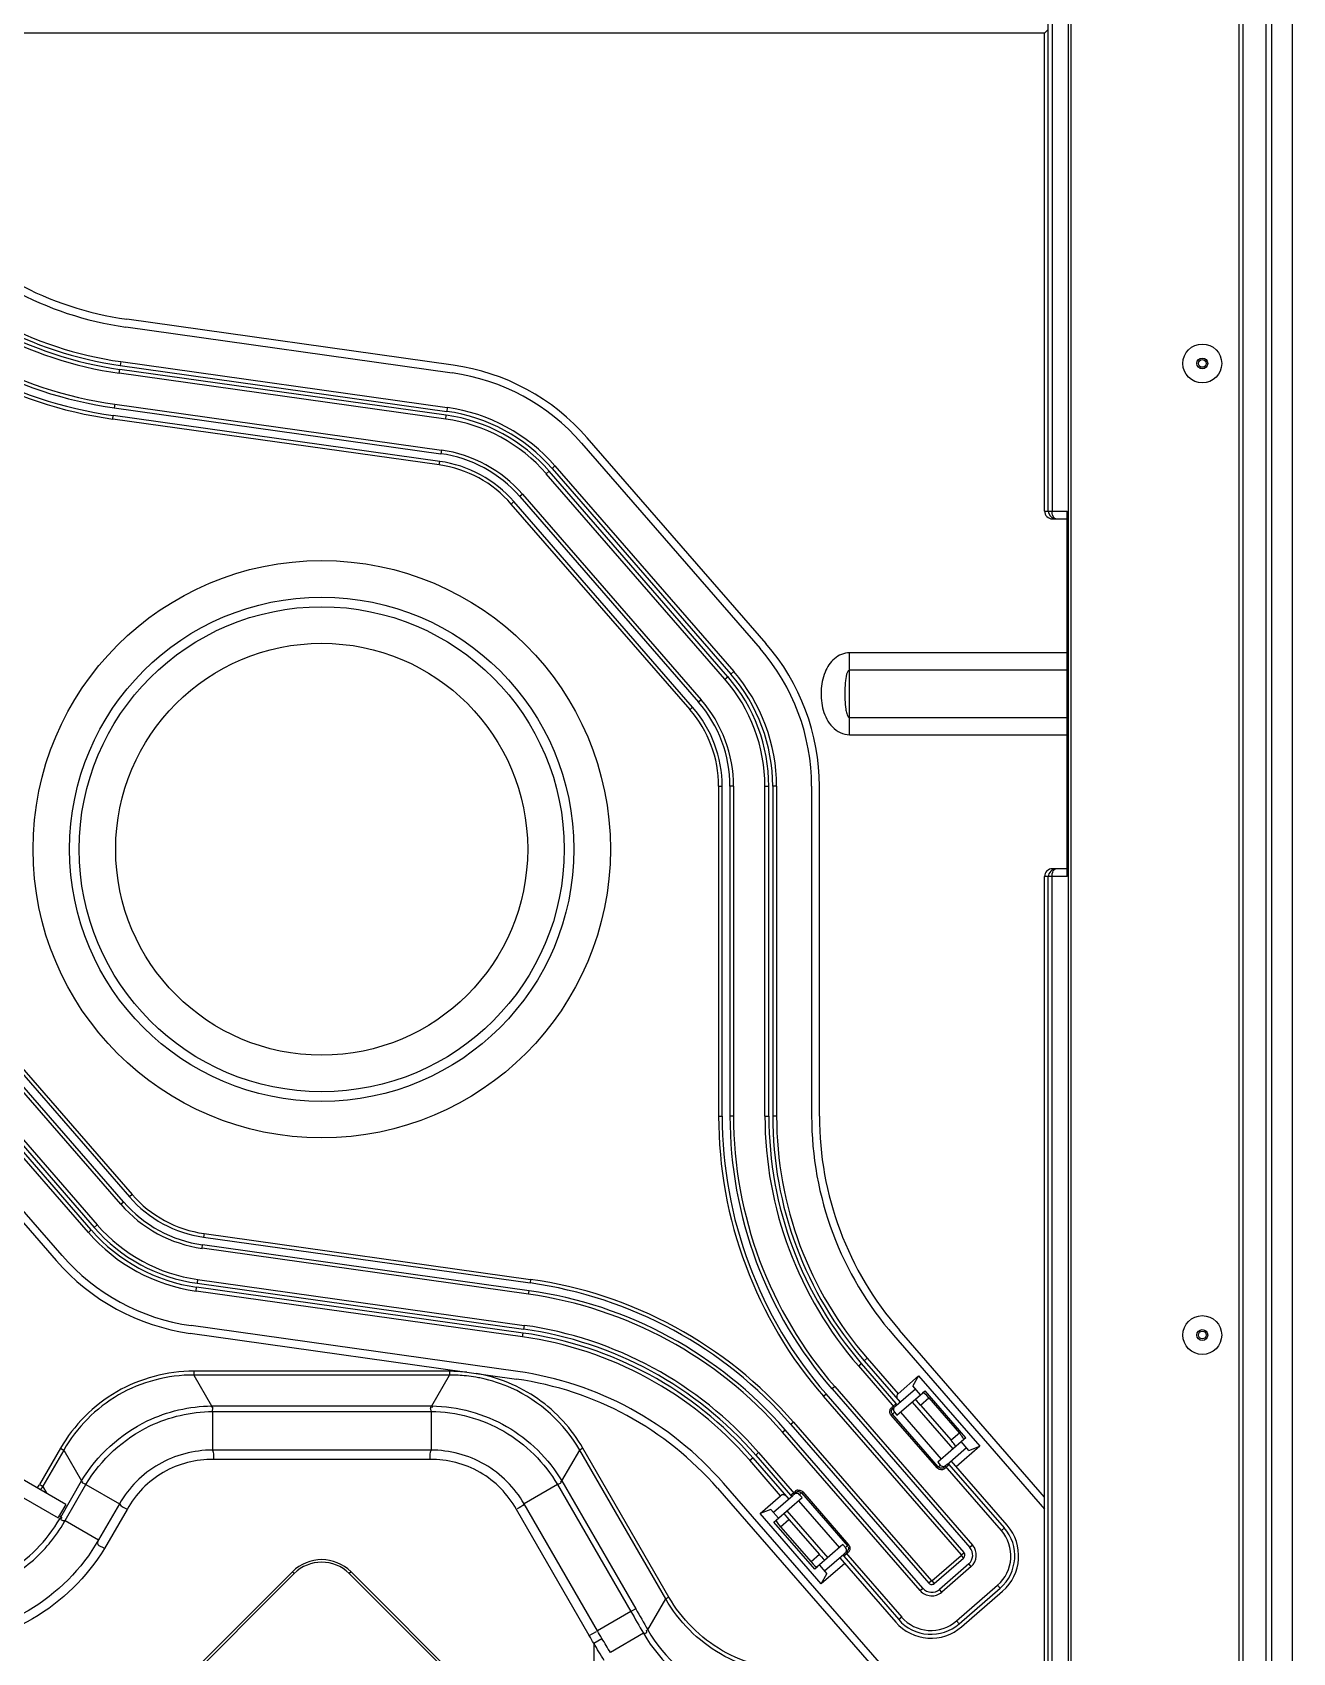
# Model space of a CAD drawing. Header units: millimetres. Extents: x -1070 to 42146, y 1440 to 12921.
# Drawn here: x 31013.6 to 31175.8, y 7100.1 to 7308.5 of the extents above; entities that cross this region are included whole.
import ezdxf

# ---------------------------------------------------------------- set-up
doc = ezdxf.new("R2010")
doc.units = ezdxf.units.MM
for name, color, linetype in [('DW-PLUS-PCB实线CONTINUOUS', 7, 'Continuous'), ('DW-PLUS-XIANGTI实线CONTINUOUS', 7, 'Continuous'), ('MOUZU_COVER实线CONTINUOUS', 7, 'Continuous')]:
    doc.layers.add(name, color=color, linetype=linetype)

# ---------------------------------------------------------------- blocks, each defined once
blk = doc.blocks.new('HJRTY45UYJDFGD')
at = {"layer": 'DW-PLUS-PCB实线CONTINUOUS', "color": 251}
for centre, radius in [((238.28, 437.4), 0.7), ((238.28, 437.4), 0.5), ((238.28, 312.4), 0.7), ((238.28, 312.4), 0.5)]:
    blk.add_circle(centre, radius, dxfattribs=at)
at = {"layer": 'DW-PLUS-XIANGTI实线CONTINUOUS', "color": 251}
for p, q in [((249.9, 0.8), (249.9, 999)), ((221.03, 876.85), (221.03, 122.95)), ((221.37, 876.49), (221.37, 123.31)), ((243.03, 126.71), (243.03, 873.09)), ((243.52, 126.74), (243.52, 873.06)), ((246.49, 126.74), (246.49, 873.06)), ((247.19, 873.02), (247.19, 126.78)), ((218.47, 418.4), (218.47, 481.91)), ((218.96, 482.41), (218.96, 418.4)), ((218, 479.9), (38.44, 479.9)), ((218.41, 480.33), (218, 479.9)), ((218, 418.4), (218, 479.9)), ((99.78, 442.09), (141.79, 436.18)), ((141.93, 437.17), (99.92, 443.08)), ((99.16, 437.63), (99.09, 437.14)), ((99.09, 437.14), (141.09, 431.23)), ((99.16, 437.63), (141.16, 431.73)), ((141.16, 431.73), (141.09, 431.23)), ((182.16, 401.37), (159.16, 427.82)), ((158.41, 427.16), (181.4, 400.71)), ((155.01, 424.21), (154.64, 423.88)), ((154.64, 423.88), (177.63, 397.43)), ((155.01, 424.21), (178, 397.76)), ((218, 418.4), (220.9, 418.4)), ((219, 417.4), (220.9, 417.4)), ((220.9, 371.4), (220.9, 418.4)), ((220.9, 400.17), (192.9, 400.17)), ((192.9, 389.63), (192.9, 400.17)), ((178, 397.76), (177.63, 397.43)), ((220.9, 397.93), (192.9, 397.93)), ((192.9, 391.87), (220.9, 391.87)), ((192.9, 389.63), (220.9, 389.63)), ((183.52, 383), (183.02, 383)), ((183.02, 383), (183.02, 340.58)), ((183.52, 383), (183.52, 340.58)), ((188.02, 383), (188.02, 340.58)), ((189.02, 340.58), (189.02, 383)), ((218.47, 371.4), (218, 371.4)), ((218, 269.28), (218, 371.4)), ((218.54, 371.4), (218.47, 371.4)), ((218.47, 261.02), (218.47, 371.4)), ((218.96, 371.4), (218.54, 371.4)), ((220.9, 371.4), (218.96, 371.4)), ((218.96, 259.72), (218.96, 371.4)), ((220.9, 372.4), (219, 372.4)), ((95.36, 325.92), (72.37, 352.37)), ((94.99, 325.59), (72, 352.04)), ((67.84, 348.43), (90.84, 321.98)), ((91.59, 322.64), (68.6, 349.09)), ((183.52, 340.58), (183.02, 340.58)), ((94.99, 325.59), (95.36, 325.92)), ((108.84, 318.07), (108.91, 318.57)), ((150.84, 312.17), (108.84, 318.07)), ((150.91, 312.66), (108.91, 318.57)), ((150.22, 307.71), (108.21, 313.62)), ((150.84, 312.17), (150.91, 312.66)), ((218, 291.54), (199.33, 313.02)), ((108.07, 312.63), (150.08, 306.72)), ((198.57, 312.37), (218, 290.02)), ((195.18, 309.42), (194.8, 309.09)), ((194.8, 309.09), (199.42, 303.77)), ((195.18, 309.42), (199.14, 304.86)), ((141.46, 307.75), (108.54, 307.75)), ((108.54, 307.75), (108.54, 307.26)), ((141.46, 307.26), (108.54, 307.26)), ((108.54, 307.26), (110.83, 303.29)), ((139.17, 303.29), (141.46, 307.26)), ((141.46, 307.75), (141.46, 307.26)), ((199.14, 304.86), (201.78, 307.15)), ((201.78, 307.15), (201.06, 305.85)), ((201.78, 307.15), (209.65, 298.1)), ((198.89, 303.32), (201.38, 305.48)), ((202.03, 304.73), (201.06, 305.85)), ((110.83, 303.29), (139.17, 303.29)), ((110.94, 302.57), (139.06, 302.57)), ((110.94, 302.57), (110.94, 297.61)), ((139.06, 302.57), (139.06, 297.61)), ((209.65, 298.1), (206.63, 295.47)), ((208.26, 297.56), (207.28, 298.69)), ((208.26, 297.56), (209.65, 298.1)), ((92.08, 290.61), (80.93, 297.05)), ((91.39, 297.84), (88.71, 293.19)), ((91.81, 297.6), (89.12, 292.95)), ((91.39, 297.84), (91.81, 297.6)), ((91.81, 297.6), (94.1, 293.63)), ((139.06, 297.61), (110.94, 297.61)), ((138.93, 296.39), (111.07, 296.39)), ((155.9, 293.63), (158.19, 297.6)), ((158.61, 297.84), (158.19, 297.6)), ((169.25, 278.45), (158.19, 297.6)), ((169.67, 278.69), (158.61, 297.84)), ((180.08, 296.29), (180.46, 296.62)), ((184.04, 291.74), (180.08, 296.29)), ((180.46, 296.62), (185.08, 291.31)), ((205.45, 295.77), (207.94, 297.93)), ((213.19, 287.93), (205.98, 296.23)), ((79.93, 295.32), (91.08, 288.88)), ((88.71, 293.19), (89.12, 292.95)), ((89.67, 292.01), (89.12, 292.95)), ((91.42, 288.98), (94.1, 293.63)), ((91.99, 288.53), (94.67, 293.18)), ((94.67, 293.18), (98.97, 290.7)), ((155.33, 293.18), (151.03, 290.7)), ((155.33, 293.18), (164.77, 276.83)), ((155.9, 293.63), (165.39, 277.19)), ((175.93, 292.69), (196.28, 269.28)), ((197.6, 269.28), (176.68, 293.34)), ((92.08, 290.61), (91.28, 289.22)), ((98.97, 290.7), (96.29, 286.05)), ((99.96, 289.98), (97.05, 284.94)), ((159.42, 273.74), (150.04, 289.98)), ((160.47, 274.35), (151.03, 290.7)), ((181.4, 289.44), (184.04, 291.74)), ((182.79, 289.97), (181.4, 289.44)), ((182.79, 289.97), (183.77, 288.85)), ((183.11, 289.6), (185.6, 291.77)), ((91.42, 288.98), (91.28, 289.22)), ((91.99, 288.53), (96.29, 286.05)), ((189.27, 280.38), (181.4, 289.44)), ((189.67, 282.06), (192.17, 284.22)), ((191.64, 283.76), (198.85, 275.46)), ((92.95, 253.67), (121.23, 281.95)), ((93.18, 253.44), (121.46, 281.72)), ((121.23, 281.95), (121.46, 281.72)), ((128.77, 281.95), (128.54, 281.72)), ((128.54, 281.72), (156.82, 253.44)), ((128.77, 281.95), (157.05, 253.67)), ((189.02, 282.81), (190, 281.69)), ((192.29, 283.01), (189.27, 280.38)), ((189.27, 280.38), (190, 281.69)), ((207.32, 274.87), (212.6, 279.46)), ((166.95, 274.48), (169.25, 278.45)), ((169.67, 278.69), (169.25, 278.45)), ((164.77, 276.83), (160.47, 274.35)), ((165.39, 277.19), (164.77, 276.83)), ((159.42, 273.74), (160.33, 274.27)), ((160, 272.75), (161.05, 273.38)), ((166.39, 274.03), (162.14, 271.55)), ((160, 272.75), (160, 227.05))]:
    blk.add_line(p, q, dxfattribs=at)
for centre in [(238.28, 437.4), (238.28, 312.4)]:
    blk.add_circle(centre, 2.5, dxfattribs=at)
for centre, radius, start, end in [((105.77, 484.67), 42, 221, 262), ((105.77, 484.67), 43, 221, 262), ((105.77, 484.67), 48, 221, 262), ((105.77, 484.67), 47.5, 221, 262), ((138.03, 409.45), 27, 41, 82), ((138.03, 409.45), 28, 41, 82), ((138.03, 409.45), 22.5, 41, 82), ((138.03, 409.45), 22, 41, 82), ((161.02, 383), 27, 0, 41), ((161.02, 383), 28, 0, 41), ((161.02, 383), 22, 0, 41), ((161.02, 383), 22.5, 0, 41), ((231.02, 340.58), 48, 180, 221), ((231.02, 340.58), 47.5, 180, 221), ((231.02, 340.58), 43, 180, 221), ((231.02, 340.58), 42, 180, 221), ((111.97, 340.35), 22.5, 221, 262), ((111.97, 340.35), 22, 221, 262), ((111.97, 340.35), 28, 221, 262), ((111.97, 340.35), 27, 221, 262), ((144.23, 265.13), 48, 41, 82), ((144.23, 265.13), 47.5, 41, 82), ((141.45, 287.52), 20.22, 83.732, 89.9781), ((141.48, 287.61), 19.65, 83.7621, 90.0469), ((141.49, 287.76), 19.5, 80.1755, 83.7616), ((141.53, 287.96), 19.3, 78.0751, 80.1734), ((141.54, 288.04), 19.22, 65.8258, 78.0673), ((144.23, 265.13), 42, 41, 82), ((144.23, 265.13), 43, 41, 82), ((71.98, 302.87), 19.32, 328.3285, 329.9476), ((72, 302.86), 19.78, 328.3594, 329.9406), ((74.42, 298.47), 20.18, 320.3478, 330.0504), ((74.06, 298.69), 19.89, 330.0402, 330.7706), ((78.45, 296.16), 15.54, 330.0032, 330.5955), ((208.66, 283.99), 6, 311, 41), ((125, 278.18), 5.33, 45, 135), ((125, 278.18), 5, 45, 135), ((203.38, 279.4), 6, 221, 311)]:
    blk.add_arc(centre, radius, start, end, dxfattribs=at)
for centre, major_axis, ratio, start_param, end_param in [((219, 418.4), (1, 0), 0.999391, -3.141593, -1.570796), ((219, 371.4), (1, 0), 0.999391, 1.570796, 3.141593), ((199.47, 304.48), (0.377, 0.328), 1, 1.570796, 3.141593), ((184.37, 291.36), (-0.328, 0.377), 1, 4.712389, 6.283185), ((73.75, 300.27), (-10.47, 18.13), 0.955319, -2.656899, -2.637557)]:
    blk.add_ellipse(centre, major_axis=major_axis, ratio=ratio, start_param=start_param, end_param=end_param, dxfattribs=at)
for points in [[(218.47, 418.4), (218.47, 417.98), (218.85, 417.51), (219.26, 417.42)], [(219.45, 372.4), (218.98, 372.4), (218.46, 371.87), (218.47, 371.4)], [(158.19, 297.6), (156.22, 301.03), (153.02, 303.95), (149.41, 305.57)], [(102.56, 301.36), (105.12, 302.58), (108, 303.25), (110.84, 303.29)], [(102.88, 300.71), (105.37, 301.89), (108.18, 302.54), (110.94, 302.57)], [(139.06, 302.57), (142.3, 302.54), (145.63, 301.63), (148.43, 300.02)], [(139.16, 303.29), (142.49, 303.24), (145.91, 302.31), (148.79, 300.64)], [(94.11, 293.63), (96.06, 296.91), (99.12, 299.71), (102.56, 301.36)], [(94.67, 293.18), (96.56, 296.38), (99.53, 299.11), (102.88, 300.71)], [(148.79, 300.64), (151.67, 298.98), (154.19, 296.49), (155.89, 293.63)], [(148.43, 300.02), (151.23, 298.4), (153.68, 295.97), (155.33, 293.18)], [(110.93, 297.61), (111.14, 297.29), (111.06, 296.87), (111.07, 296.49)], [(139.07, 297.61), (138.86, 297.29), (138.93, 296.87), (138.93, 296.49)], [(98.97, 290.7), (99.14, 290.37), (99.55, 290.22), (99.87, 290.03)], [(151.03, 290.7), (150.86, 290.37), (150.45, 290.22), (150.13, 290.03)], [(84.45, 281.86), (87.25, 283.49), (89.68, 285.95), (91.29, 288.76)], [(84.82, 281.23), (86.76, 282.36), (88.53, 283.86), (89.96, 285.59)], [(164.77, 276.83), (165.31, 275.9), (165.85, 274.97), (166.39, 274.04)], [(165.39, 277.19), (165.91, 276.29), (166.43, 275.38), (166.95, 274.48)], [(160, 272.75), (159.81, 273.08), (159.61, 273.41), (159.42, 273.74)], [(161.05, 273.38), (160.85, 273.7), (160.66, 274.03), (160.47, 274.35)], [(162.14, 271.55), (161.77, 272.16), (161.41, 272.77), (161.05, 273.38)], [(166.39, 274.03), (168.53, 270.27), (172.22, 267.09), (176.29, 265.63)], [(166.95, 274.48), (168.99, 270.84), (172.52, 267.75), (176.44, 266.32)], [(161.33, 270.55), (160.88, 271.28), (160.44, 272.02), (160, 272.75)]]:
    blk.add_open_spline(points, degree=3, dxfattribs=at)
for points, knots in [([(218.99, 418.11), (218.98, 418.16), (218.97, 418.25), (218.96, 418.35), (218.96, 418.4)], [0, 0, 0, 0, 0.497914, 1, 1, 1, 1]), ([(219.45, 417.4), (219.4, 417.4), (219.1, 417.5), (219.03, 417.87), (218.99, 418.11)], [0, 0, 0, 0, 0.167082, 1, 1, 1, 1]), ([(219.26, 417.42), (219.29, 417.41), (219.35, 417.4), (219.42, 417.4), (219.45, 417.4)], [0, 0, 0, 0, 0.504705, 1, 1, 1, 1]), ([(192.9, 400.17), (192.21, 400.17), (190.79, 399.56), (190.03, 398.33), (189.76, 397.68)], [0, 0, 0, 0, 0.497156, 1, 1, 1, 1]), ([(189.76, 397.68), (189.44, 396.92), (189.12, 395.26), (189.38, 392.78), (190.46, 390.48), (192.09, 389.62), (192.9, 389.63)], [0, 0, 0, 0, 0.251536, 0.503215, 0.753687, 1, 1, 1, 1]), ([(192.38, 396.59), (192.28, 395.78), (192.26, 394.57), (192.37, 393.11), (192.52, 392.39), (192.7, 391.87), (192.9, 391.87)], [0, 0, 0, 0, 0.504006, 0.754933, 0.876132, 1, 1, 1, 1]), ([(192.9, 397.93), (192.78, 397.93), (192.44, 397.43), (192.42, 396.96), (192.38, 396.59)], [0, 0, 0, 0, 0.241227, 1, 1, 1, 1]), ([(218.96, 371.4), (218.96, 371.52), (218.99, 371.86), (219.13, 372.28), (219.36, 372.38)], [0, 0, 0, 0, 0.32168, 1, 1, 1, 1]), ([(219.36, 372.38), (219.37, 372.39), (219.4, 372.4), (219.43, 372.4), (219.45, 372.4)], [0, 0, 0, 0, 0.512546, 1, 1, 1, 1]), ([(108.54, 307.75), (105.12, 307.74), (98.15, 305.94), (93.1, 300.8), (91.39, 297.84)], [0, 0, 0, 0, 0.499997, 1, 1, 1, 1]), ([(108.54, 307.26), (105.2, 307.27), (98.4, 305.51), (93.47, 300.49), (91.81, 297.6)], [0, 0, 0, 0, 0.499997, 1, 1, 1, 1]), ([(158.61, 297.84), (157.18, 300.33), (153.19, 304.73), (147.69, 306.97), (144.87, 307.46)], [0, 0, 0, 0, 0.500031, 1, 1, 1, 1]), ([(110.92, 302.57), (110.92, 302.72), (111.01, 302.88), (110.97, 303.18), (110.82, 303.15), (110.75, 303.13)], [0, 0, 0, 0, 0.570461, 0.740209, 1, 1, 1, 1]), ([(139.08, 302.57), (139.09, 302.72), (138.99, 302.88), (139.03, 303.18), (139.18, 303.15), (139.25, 303.13)], [0, 0, 0, 0, 0.572642, 0.743048, 1, 1, 1, 1]), ([(110.94, 297.61), (108.55, 297.6), (103.7, 296.33), (100.17, 292.76), (98.97, 290.7)], [0, 0, 0, 0, 0.500076, 1, 1, 1, 1]), ([(111.07, 296.39), (108.85, 296.43), (104.3, 295.29), (101.04, 291.92), (99.96, 289.98)], [0, 0, 0, 0, 0.50006, 1, 1, 1, 1]), ([(150.04, 289.98), (148.96, 291.92), (145.7, 295.29), (141.15, 296.43), (138.93, 296.39)], [0, 0, 0, 0, 0.500133, 1, 1, 1, 1]), ([(151.03, 290.7), (149.83, 292.76), (146.3, 296.33), (141.45, 297.6), (139.06, 297.61)], [0, 0, 0, 0, 0.500123, 1, 1, 1, 1]), ([(94.68, 293.19), (94.56, 293.27), (94.37, 293.27), (94.13, 293.46), (94.23, 293.57), (94.28, 293.62)], [0, 0, 0, 0, 0.571245, 0.741341, 1, 1, 1, 1]), ([(155.32, 293.19), (155.44, 293.27), (155.63, 293.27), (155.87, 293.46), (155.77, 293.57), (155.72, 293.62)], [0, 0, 0, 0, 0.570233, 0.739935, 1, 1, 1, 1]), ([(91.98, 288.52), (91.83, 288.52), (91.6, 288.49), (91.41, 288.76), (91.54, 288.88), (91.6, 288.94)], [0, 0, 0, 0, 0.536089, 0.708197, 1, 1, 1, 1]), ([(96.29, 286.05), (94.15, 282.33), (87.82, 275.9), (79.08, 273.63), (74.79, 273.63)], [0, 0, 0, 0, 0.500051, 1, 1, 1, 1]), ([(96.29, 286.05), (96.22, 285.91), (96.07, 285.66), (96.31, 285.27), (96.72, 285.2), (96.94, 285.01), (97.05, 284.94)], [0, 0, 0, 0, 0.274278, 0.481732, 0.743426, 1, 1, 1, 1]), ([(97.05, 284.94), (94.8, 281.27), (88.39, 274.92), (79.68, 272.54), (75.38, 272.42)], [0, 0, 0, 0, 0.500053, 1, 1, 1, 1]), ([(185.98, 268.79), (182.64, 268.8), (175.85, 270.57), (170.92, 275.57), (169.25, 278.45)], [0, 0, 0, 0, 0.499999, 1, 1, 1, 1]), ([(185.98, 269.28), (182.73, 269.28), (176.1, 271), (171.29, 275.88), (169.67, 278.69)], [0, 0, 0, 0, 0.499999, 1, 1, 1, 1]), ([(166.4, 274.02), (166.54, 274.05), (166.9, 274.01), (166.85, 274.38), (166.77, 274.45)], [0, 0, 0, 0, 0.58866, 1, 1, 1, 1])]:
    blk.add_open_spline(points, degree=3, knots=knots, dxfattribs=at)
at = {"layer": 'MOUZU_COVER实线CONTINUOUS', "color": 251}
for p, q in [((98.95, 436.15), (99.02, 436.64)), ((140.96, 430.24), (98.95, 436.15)), ((141.02, 430.74), (99.02, 436.64)), ((98.39, 432.14), (98.32, 431.69)), ((98.32, 431.69), (140.33, 425.79)), ((98.39, 432.14), (140.39, 426.24)), ((98.12, 430.25), (98.18, 430.7)), ((140.13, 424.34), (98.12, 430.25)), ((140.19, 424.8), (98.18, 430.7)), ((140.96, 430.24), (141.02, 430.74)), ((140.39, 426.24), (140.33, 425.79)), ((140.13, 424.34), (140.19, 424.8)), ((153.88, 423.22), (154.26, 423.55)), ((176.87, 396.77), (153.88, 423.22)), ((177.25, 397.1), (154.26, 423.55)), ((149.38, 419.31), (149.73, 419.62)), ((172.38, 392.87), (149.38, 419.31)), ((172.72, 393.17), (149.73, 419.62)), ((150.83, 420.57), (150.49, 420.27)), ((150.49, 420.27), (173.48, 393.82)), ((150.83, 420.57), (173.82, 394.12)), ((176.87, 396.77), (177.25, 397.1)), ((173.82, 394.12), (173.48, 393.82)), ((172.38, 392.87), (172.72, 393.17)), ((176.07, 383), (176.52, 383)), ((176.07, 340.58), (176.07, 383)), ((176.52, 340.58), (176.52, 383)), ((177.98, 383), (177.52, 383)), ((177.52, 383), (177.52, 340.58)), ((177.98, 383), (177.98, 340.58)), ((182.02, 383), (182.52, 383)), ((182.02, 340.58), (182.02, 383)), ((182.52, 340.58), (182.52, 383)), ((77.28, 356.63), (100.27, 330.18)), ((77.62, 356.93), (100.62, 330.49)), ((99.17, 329.23), (76.18, 355.68)), ((99.51, 329.53), (76.52, 355.98)), ((72.75, 352.7), (95.74, 326.25)), ((73.13, 353.03), (96.12, 326.58)), ((176.07, 340.58), (176.52, 340.58)), ((177.98, 340.58), (177.52, 340.58)), ((182.02, 340.58), (182.52, 340.58)), ((99.17, 329.23), (99.51, 329.53)), ((100.62, 330.49), (100.27, 330.18)), ((96.12, 326.58), (95.74, 326.25)), ((109.87, 325.46), (109.81, 325)), ((109.87, 325.46), (151.88, 319.55)), ((109.61, 323.56), (109.67, 324.01)), ((151.61, 317.66), (109.61, 323.56)), ((151.68, 318.11), (109.67, 324.01)), ((109.81, 325), (151.82, 319.1)), ((109.04, 319.56), (108.98, 319.06)), ((108.98, 319.06), (150.98, 313.16)), ((109.04, 319.56), (151.05, 313.65)), ((151.88, 319.55), (151.82, 319.1)), ((151.61, 317.66), (151.68, 318.11)), ((151.05, 313.65), (150.98, 313.16)), ((194.04, 308.43), (194.42, 308.76)), ((198.91, 303.6), (194.42, 308.76)), ((194.04, 308.43), (198.66, 303.12)), ((189.55, 304.52), (189.89, 304.82)), ((207.29, 284.12), (189.55, 304.52)), ((207.63, 284.42), (189.89, 304.82)), ((190.99, 305.78), (190.65, 305.48)), ((190.65, 305.48), (208.39, 285.07)), ((190.99, 305.78), (208.73, 285.37)), ((199, 302.09), (202.34, 304.99)), ((202.02, 303.39), (203.1, 304.33)), ((202.29, 304.95), (202.62, 305.24)), ((207.87, 299.2), (202.62, 305.24)), ((203.1, 304.33), (207.03, 299.8)), ((198.26, 302.11), (198.67, 302.47)), ((198.33, 303.1), (198.91, 303.6)), ((198.33, 303.1), (198.46, 302.95)), ((204.31, 295.45), (198.41, 302.24)), ((198.46, 302.95), (198.89, 303.32)), ((198.67, 302.47), (199, 302.09)), ((199.46, 302.48), (204.7, 296.45)), ((200.96, 303.79), (206.21, 297.75)), ((202.02, 303.39), (205.96, 298.86)), ((184.26, 299.93), (184.61, 300.23)), ((202.35, 279.82), (184.61, 300.23)), ((185.71, 301.19), (185.36, 300.89)), ((185.36, 300.89), (203.1, 280.48)), ((185.71, 301.19), (203.45, 280.78)), ((204.16, 295.32), (198.26, 302.11)), ((202, 279.52), (184.26, 299.93)), ((207.59, 298.96), (204.25, 296.05)), ((207.03, 299.8), (205.96, 298.86)), ((207.87, 299.2), (207.59, 298.96)), ((181.21, 297.28), (180.84, 296.95)), ((180.84, 296.95), (185.32, 291.79)), ((181.21, 297.28), (185.83, 291.97)), ((204.25, 296.05), (204.58, 295.67)), ((204.16, 295.32), (204.58, 295.67)), ((205.45, 295.77), (205.03, 295.4)), ((205.16, 295.25), (205.03, 295.4)), ((205.73, 295.75), (205.16, 295.25)), ((212.44, 287.27), (205.22, 295.57)), ((212.82, 287.6), (205.73, 295.75)), ((185.32, 291.79), (185.9, 292.29)), ((185.6, 291.77), (186.03, 292.14)), ((185.9, 292.29), (186.03, 292.14)), ((186.89, 292.22), (186.48, 291.86)), ((186.48, 291.86), (186.8, 291.49)), ((186.74, 292.09), (192.64, 285.3)), ((186.89, 292.22), (192.79, 285.43)), ((183.46, 288.58), (186.8, 291.49)), ((184.84, 289.78), (190.09, 283.75)), ((186.35, 291.09), (191.6, 285.05)), ((183.18, 288.34), (183.46, 288.58)), ((188.43, 282.3), (183.18, 288.34)), ((184.02, 287.74), (185.1, 288.68)), ((184.02, 287.74), (187.95, 283.21)), ((185.1, 288.68), (189.03, 284.15)), ((212.44, 287.27), (212.82, 287.6)), ((189.03, 284.15), (187.95, 283.21)), ((192.05, 285.45), (188.71, 282.54)), ((192.05, 285.45), (192.38, 285.07)), ((192.72, 284.44), (192.15, 283.94)), ((192.15, 283.94), (199.23, 275.79)), ((192.59, 284.59), (192.17, 284.22)), ((192.38, 285.07), (192.79, 285.43)), ((192.39, 284.42), (199.61, 276.12)), ((192.72, 284.44), (192.59, 284.59)), ((203.51, 280.78), (207.28, 284.06)), ((203.81, 280.43), (207.58, 283.71)), ((207.28, 284.06), (207.58, 283.71)), ((207.29, 284.12), (207.63, 284.42)), ((208.73, 285.37), (208.39, 285.07)), ((188.76, 282.59), (188.43, 282.3)), ((208.24, 282.96), (204.46, 279.68)), ((208.54, 282.61), (204.77, 279.33)), ((208.54, 282.61), (208.24, 282.96)), ((202, 279.52), (202.35, 279.82)), ((203.45, 280.78), (203.1, 280.48)), ((203.51, 280.78), (203.81, 280.43)), ((204.77, 279.33), (204.46, 279.68)), ((206.66, 275.62), (211.95, 280.22)), ((206.99, 275.25), (212.27, 279.84)), ((211.95, 280.22), (212.27, 279.84)), ((199.61, 276.12), (199.23, 275.79)), ((206.66, 275.62), (206.99, 275.25))]:
    blk.add_line(p, q, dxfattribs=at)
for radius in [37.14, 32.44, 31.2, 26.5]:
    blk.add_circle((125, 374.9), radius, dxfattribs=at)
for centre, radius, start, end in [((105.77, 484.67), 49, 221, 262), ((105.77, 484.67), 48.5, 221, 262), ((105.77, 484.67), 54.96, 221, 262), ((105.77, 484.67), 54.5, 221, 262), ((105.77, 484.67), 53.5, 221, 262), ((105.77, 484.67), 53.04, 221, 262), ((138.03, 409.45), 21, 41, 82), ((138.03, 409.45), 21.5, 41, 82), ((138.03, 409.45), 16.5, 41, 82), ((138.03, 409.45), 16.96, 41, 82), ((138.03, 409.45), 15.04, 41, 82), ((138.03, 409.45), 15.5, 41, 82), ((161.02, 383), 21, 0, 41), ((161.02, 383), 21.5, 0, 41), ((161.02, 383), 16.96, 0, 41), ((161.02, 383), 15.04, 0, 41), ((161.02, 383), 15.5, 0, 41), ((161.02, 383), 16.5, 0, 41), ((231.02, 340.58), 54.96, 180, 221), ((231.02, 340.58), 54.5, 180, 221), ((231.02, 340.58), 53.5, 180, 221), ((231.02, 340.58), 53.04, 180, 221), ((231.02, 340.58), 49, 180, 221), ((231.02, 340.58), 48.5, 180, 221), ((111.97, 340.35), 16.5, 221, 262), ((111.97, 340.35), 15.5, 221, 262), ((111.97, 340.35), 15.04, 221, 262), ((111.97, 340.35), 16.96, 221, 262), ((111.97, 340.35), 21.5, 221, 262), ((111.97, 340.35), 21, 221, 262), ((144.23, 265.13), 54.5, 41, 82), ((144.23, 265.13), 54.96, 41, 82), ((144.23, 265.13), 53.04, 41, 82), ((144.23, 265.13), 53.5, 41, 82), ((144.23, 265.13), 48.5, 41, 82), ((144.23, 265.13), 49, 41, 82), ((198.8, 302.57), 0.706, 131.0087, 133.1943), ((198.79, 302.56), 0.498, 203.2473, 220.9299), ((198.76, 303.47), 0.2, 311, 41), ((204.69, 295.79), 0.512, 278.332, 295.558), ((204.69, 295.79), 0.711, 278.2174, 295.4769), ((204.69, 295.79), 0.516, 295.6262, 310.9618), ((204.69, 295.79), 0.714, 295.5508, 310.9565), ((205.58, 295.62), 0.2, 41, 131), ((186.36, 291.75), 0.714, 115.5508, 130.9565), ((186.37, 291.75), 0.516, 115.6262, 130.9618), ((186.36, 291.75), 0.711, 98.2174, 115.4769), ((186.36, 291.75), 0.512, 98.332, 115.558), ((185.47, 291.92), 0.2, 221, 311), ((208.66, 283.99), 5, 311, 41), ((208.66, 283.99), 5.5, 311, 41), ((192.3, 284.07), 0.2, 131, 221), ((192.27, 284.97), 0.498, 23.2473, 40.9299), ((192.26, 284.97), 0.706, 311.0087, 313.1943), ((207.25, 284.09), 0.0417, 311, 41), ((207.25, 284.09), 0.5, 311, 41), ((207.25, 284.09), 1.5, 311, 41), ((207.25, 284.09), 1.96, 311, 41), ((203.48, 280.81), 1.96, 221, 311), ((203.48, 280.81), 1.5, 221, 311), ((203.48, 280.81), 0.5, 221, 311), ((203.48, 280.81), 0.0417, 221, 311), ((203.38, 279.4), 5.5, 221, 311), ((203.38, 279.4), 5, 221, 311)]:
    blk.add_arc(centre, radius, start, end, dxfattribs=at)
for centre, major_axis, ratio, start_param, end_param in [((203, 304.24), (-0.656, 0.755), 0.131652, -1.570796, 0), ((199.05, 302.8), (-0.38, -0.33), 0.992546, 5.106572, 6.283185), ((201.99, 303.37), (-0.656, 0.755), 0.034921, -1.570796, 0), ((205.93, 298.84), (-0.656, 0.755), 0.034921, -3.141593, -1.570796), ((206.94, 299.71), (-0.656, 0.755), 0.131652, -3.141593, -1.570796), ((204.96, 296), (0.38, 0.33), 0.992546, 9.424778, 10.601391), ((204.96, 296), (0.38, 0.33), 0.992546, 4.549363, 4.712389), ((186.1, 291.53), (-0.38, -0.33), 0.992546, -1.733823, -1.570796), ((186.1, 291.53), (-0.38, -0.33), 0.992546, 3.141593, 4.318206), ((184.12, 287.83), (-0.656, 0.755), 0.131652, 0, 1.570796), ((185.12, 288.7), (-0.656, 0.755), 0.034921, 0, 1.570796), ((189.06, 284.17), (-0.656, 0.755), 0.034921, -4.712389, -3.141593), ((192, 284.74), (0.38, 0.33), 0.992546, 5.106572, 6.283185), ((188.05, 283.3), (-0.656, 0.755), 0.131652, -4.712389, -3.141593)]:
    blk.add_ellipse(centre, major_axis=major_axis, ratio=ratio, start_param=start_param, end_param=end_param, dxfattribs=at)
for points in [[(198.09, 302.52), (198.09, 302.6), (198.1, 302.68), (198.12, 302.76)], [(198.26, 302.11), (198.16, 302.22), (198.1, 302.37), (198.09, 302.52)], [(198.12, 302.76), (198.15, 302.88), (198.22, 302.99), (198.31, 303.08)], [(198.29, 302.53), (198.29, 302.59), (198.29, 302.65), (198.31, 302.7)], [(198.33, 302.37), (198.31, 302.42), (198.29, 302.48), (198.29, 302.53)], [(198.31, 302.7), (198.34, 302.8), (198.39, 302.88), (198.46, 302.95)], [(204.55, 295.09), (204.41, 295.12), (204.26, 295.2), (204.16, 295.32)], [(204.59, 295.28), (204.49, 295.31), (204.39, 295.36), (204.31, 295.45)], [(204.79, 295.08), (204.71, 295.07), (204.63, 295.07), (204.55, 295.09)], [(204.76, 295.28), (204.71, 295.27), (204.65, 295.27), (204.59, 295.28)], [(186.26, 292.45), (186.34, 292.47), (186.42, 292.46), (186.5, 292.45)], [(186.29, 292.26), (186.35, 292.27), (186.4, 292.26), (186.46, 292.25)], [(186.46, 292.25), (186.56, 292.23), (186.67, 292.17), (186.74, 292.09)], [(186.5, 292.45), (186.65, 292.42), (186.79, 292.34), (186.89, 292.22)], [(192.74, 284.83), (192.72, 284.74), (192.66, 284.65), (192.59, 284.59)], [(192.72, 285.17), (192.75, 285.12), (192.76, 285.06), (192.76, 285)], [(192.76, 285), (192.77, 284.95), (192.76, 284.89), (192.74, 284.83)], [(192.94, 284.78), (192.9, 284.66), (192.83, 284.54), (192.74, 284.46)], [(192.79, 285.43), (192.89, 285.32), (192.95, 285.16), (192.96, 285.02)], [(192.96, 285.02), (192.97, 284.94), (192.96, 284.85), (192.94, 284.78)]]:
    blk.add_open_spline(points, degree=3, dxfattribs=at)
blk = doc.blocks.new('*U380')
blk.add_blockref('HJRTY45UYJDFGD', (-1500, -503.15))
blk = doc.blocks.new('*U381')
at = {"color": 0, "linetype": 'ByBlock', "lineweight": -2, "transparency": 16777216}
blk.add_blockref('*U380', (0, 0), dxfattribs=at)

msp = doc.modelspace()

# ---------------------------------------------------------------- block references
at = {"lineweight": -3}
msp.add_blockref('*U381', (32425.863, 7331.698), dxfattribs=at)

doc.saveas('drawing.dxf')
